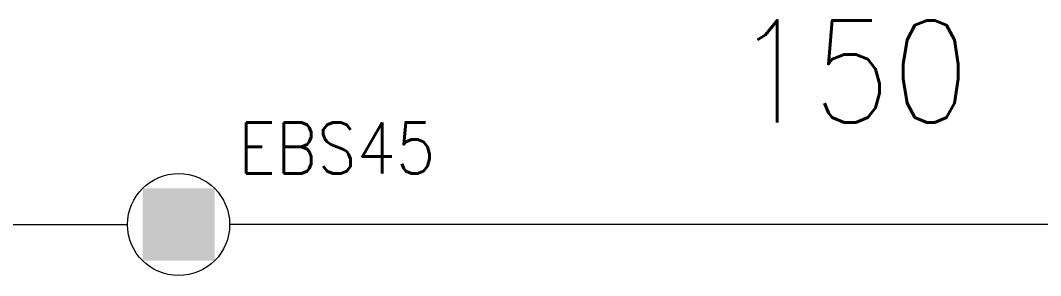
# Model space of a CAD drawing. Header units: inches. Extents: x 47316 to 59086, y 3141 to 11743.
# Drawn here: x 54194.18 to 54244.15, y 10130.11 to 10142.61 of the extents above; entities that cross this region are included whole.
import ezdxf

# ---------------------------------------------------------------- set-up
doc = ezdxf.new("R2010")
doc.units = ezdxf.units.IN
doc.header["$MEASUREMENT"] = 0
doc.styles.get("Standard").update_dxf_attribs({"font": ''})
doc.styles.get('Standard').set_extended_font_data('SimSun')
doc.linetypes.add('_VH_FELT_TAPE', pattern='A,0.4,-0.7,["FELT",Standard,S=0.3,R=0,X=-0.5,Y=-0.15],-0.7', length=1.8)

msp = doc.modelspace()

# ---------------------------------------------------------------- linework, layer by layer
at = {"color": 0, "linetype": '_VH_FELT_TAPE', "lineweight": 15, "ltscale": 5}
for p, q in [((54168.221, 10132.61), (54199.432, 10132.61)), ((54264.11, 10132.61), (54204.432, 10132.61))]:
    msp.add_line(p, q, dxfattribs=at)
at = {"color": 0, "linetype": 'Continuous', "lineweight": 15}
msp.add_circle((54201.932, 10132.61), 2.5, dxfattribs=at)
at = {"color": 0, "linetype": 'Continuous', "lineweight": 15, "extrusion": (0, 0, -1)}
msp.add_solid([(-54200.164, 10134.377), (-54200.164, 10130.842), (-54203.7, 10134.377), (-54203.7, 10130.842)], dxfattribs=at)

# ---------------------------------------------------------------- texts
at = {"color": 7, "linetype": '_VH_FELT_TAPE', "lineweight": 18, "ltscale": 5, "insert": (54229.128, 10142.61), "char_height": 5, "width": 12.85714, "attachment_point": 1}
msp.add_mtext('\\Fromans.shx;\\W0.9000000000;\\T1.0000000000;\\o\\l150', dxfattribs=at)
at = {"color": 21, "linetype": 'Continuous', "lineweight": 15, "insert": (54204.861, 10137.61), "char_height": 2.5, "width": 10.71429, "attachment_point": 1}
msp.add_mtext('\\Fromans.shx;\\W0.9000000000;\\T1.0000000000;\\o\\lEBS45', dxfattribs=at)

doc.saveas('drawing.dxf')
